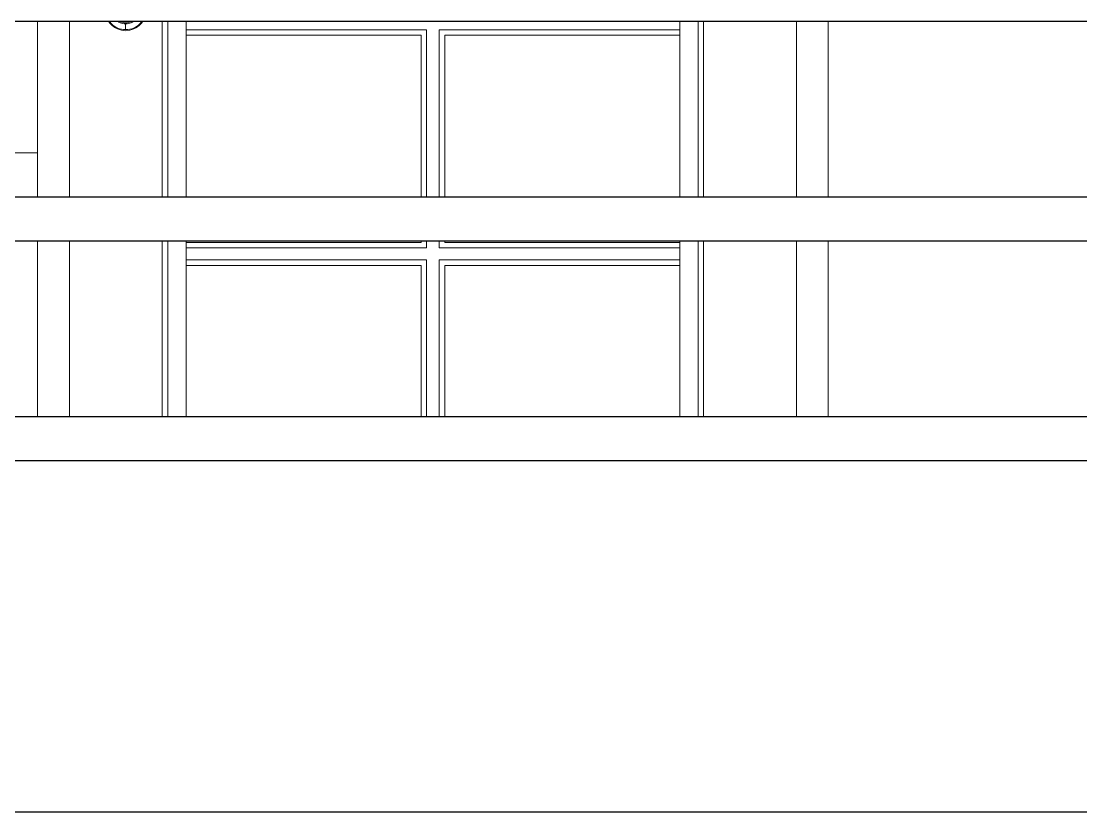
# Model space of a CAD drawing. Header units: inches. Extents: x -5096374 to -5070857, y -3259973 to -3243900.
# Drawn here: x -5072345.47 to -5072297.22, y -3259178.1 to -3259142.1 of the extents above; entities that cross this region are included whole.
import ezdxf

# ---------------------------------------------------------------- set-up
doc = ezdxf.new("R2010")
doc.units = ezdxf.units.IN
doc.header["$LTSCALE"] = 2
doc.header["$MEASUREMENT"] = 0
doc.layers.get('0').update_dxf_attribs({"linetype": 'CONTINUOUS'})
doc.layers.add('window', color=4, linetype='CONTINUOUS', lineweight=13)

msp = doc.modelspace()

# ---------------------------------------------------------------- linework, layer by layer
at = {"ltscale": 0.5}
for p, q in [((-5072498.635, -3259142.096), (-5072073.957, -3259142.096)), ((-5072498.635, -3259150.096), (-5072073.957, -3259150.096)), ((-5072498.635, -3259152.096), (-5072073.957, -3259152.096)), ((-5072498.635, -3259160.096), (-5072073.957, -3259160.096)), ((-5072498.635, -3259162.096), (-5072073.957, -3259162.096)), ((-5072503.54, -3259178.096), (-5072068.957, -3259178.096))]:
    msp.add_line(p, q, dxfattribs=at)
at = {"layer": 'window'}
for p, q in [((-5072344.715, -3259142.096), (-5072344.715, -3259150.096)), ((-5072343.269, -3259142.096), (-5072343.269, -3259150.096)), ((-5072341.493, -3259142.096), (-5072341.457, -3259142.151)), ((-5072341.457, -3259142.151), (-5072341.396, -3259142.224)), ((-5072341.445, -3259142.096), (-5072341.424, -3259142.128)), ((-5072341.424, -3259142.128), (-5072341.366, -3259142.198)), ((-5072341.366, -3259142.198), (-5072341.301, -3259142.261)), ((-5072341.077, -3259142.096), (-5072341.068, -3259142.103)), ((-5072341.068, -3259142.103), (-5072341.015, -3259142.136)), ((-5072341.015, -3259142.136), (-5072340.958, -3259142.164)), ((-5072340.994, -3259142.1), (-5072340.999, -3259142.096)), ((-5072340.941, -3259142.126), (-5072340.994, -3259142.1)), ((-5072340.958, -3259142.164), (-5072340.899, -3259142.186)), ((-5072340.886, -3259142.146), (-5072340.941, -3259142.126)), ((-5072340.899, -3259142.186), (-5072340.838, -3259142.201)), ((-5072340.829, -3259142.16), (-5072340.886, -3259142.146)), ((-5072340.838, -3259142.201), (-5072340.775, -3259142.21)), ((-5072340.771, -3259142.169), (-5072340.829, -3259142.16)), ((-5072340.775, -3259142.21), (-5072340.708, -3259142.213)), ((-5072340.708, -3259142.171), (-5072340.771, -3259142.169)), ((-5072340.645, -3259142.169), (-5072340.708, -3259142.171)), ((-5072340.708, -3259142.213), (-5072340.641, -3259142.21)), ((-5072340.708, -3259142.478), (-5072340.708, -3259142.213)), ((-5072340.587, -3259142.16), (-5072340.645, -3259142.169)), ((-5072340.641, -3259142.21), (-5072340.579, -3259142.201)), ((-5072340.53, -3259142.146), (-5072340.587, -3259142.16)), ((-5072340.579, -3259142.201), (-5072340.517, -3259142.186)), ((-5072340.475, -3259142.126), (-5072340.53, -3259142.146)), ((-5072340.517, -3259142.186), (-5072340.458, -3259142.164)), ((-5072340.423, -3259142.1), (-5072340.475, -3259142.126)), ((-5072340.458, -3259142.164), (-5072340.401, -3259142.136)), ((-5072340.417, -3259142.096), (-5072340.423, -3259142.1)), ((-5072340.401, -3259142.136), (-5072340.348, -3259142.103)), ((-5072340.348, -3259142.103), (-5072340.34, -3259142.096)), ((-5072340.115, -3259142.261), (-5072340.05, -3259142.198)), ((-5072340.05, -3259142.198), (-5072339.992, -3259142.128)), ((-5072340.02, -3259142.224), (-5072339.959, -3259142.151)), ((-5072339.992, -3259142.128), (-5072339.971, -3259142.096)), ((-5072339.959, -3259142.151), (-5072339.923, -3259142.096)), ((-5072339.039, -3259142.096), (-5072339.039, -3259150.096)), ((-5072338.787, -3259150.096), (-5072338.787, -3259142.096)), ((-5072337.959, -3259150.096), (-5072337.959, -3259142.096)), ((-5072315.471, -3259150.096), (-5072315.471, -3259142.096)), ((-5072314.643, -3259142.096), (-5072314.643, -3259150.096)), ((-5072314.391, -3259150.096), (-5072314.391, -3259142.096)), ((-5072310.161, -3259150.096), (-5072310.161, -3259142.096)), ((-5072308.715, -3259150.096), (-5072308.715, -3259142.096)), ((-5072341.396, -3259142.224), (-5072341.328, -3259142.29)), ((-5072341.328, -3259142.29), (-5072341.253, -3259142.35)), ((-5072341.301, -3259142.261), (-5072341.229, -3259142.318)), ((-5072341.253, -3259142.35), (-5072341.171, -3259142.401)), ((-5072341.229, -3259142.318), (-5072341.151, -3259142.366)), ((-5072341.171, -3259142.401), (-5072341.085, -3259142.443)), ((-5072341.151, -3259142.366), (-5072341.069, -3259142.407)), ((-5072341.085, -3259142.443), (-5072340.994, -3259142.476)), ((-5072341.069, -3259142.407), (-5072340.982, -3259142.439)), ((-5072340.994, -3259142.476), (-5072340.901, -3259142.5)), ((-5072340.982, -3259142.439), (-5072340.893, -3259142.461)), ((-5072340.901, -3259142.5), (-5072340.708, -3259142.528)), ((-5072340.893, -3259142.461), (-5072340.801, -3259142.475)), ((-5072340.801, -3259142.475), (-5072340.708, -3259142.478)), ((-5072340.708, -3259142.478), (-5072340.615, -3259142.475)), ((-5072340.708, -3259142.528), (-5072340.516, -3259142.5)), ((-5072340.615, -3259142.475), (-5072340.524, -3259142.461)), ((-5072340.524, -3259142.461), (-5072340.434, -3259142.439)), ((-5072340.516, -3259142.5), (-5072340.422, -3259142.476)), ((-5072340.434, -3259142.439), (-5072340.348, -3259142.407)), ((-5072340.422, -3259142.476), (-5072340.331, -3259142.443)), ((-5072340.348, -3259142.407), (-5072340.265, -3259142.366)), ((-5072340.331, -3259142.443), (-5072340.245, -3259142.401)), ((-5072340.265, -3259142.366), (-5072340.187, -3259142.318)), ((-5072340.245, -3259142.401), (-5072340.164, -3259142.35)), ((-5072340.187, -3259142.318), (-5072340.115, -3259142.261)), ((-5072340.164, -3259142.35), (-5072340.088, -3259142.29)), ((-5072340.088, -3259142.29), (-5072340.02, -3259142.224)), ((-5072337.959, -3259142.492), (-5072327.003, -3259142.492)), ((-5072327.003, -3259142.492), (-5072327.003, -3259150.096)), ((-5072326.427, -3259150.096), (-5072326.427, -3259142.492)), ((-5072326.427, -3259142.492), (-5072315.471, -3259142.492)), ((-5072337.959, -3259142.737), (-5072327.255, -3259142.737)), ((-5072327.255, -3259142.737), (-5072327.255, -3259150.096)), ((-5072326.175, -3259142.737), (-5072326.175, -3259150.096)), ((-5072326.175, -3259142.737), (-5072315.471, -3259142.737)), ((-5072398.715, -3259148.096), (-5072344.715, -3259148.096)), ((-5072344.715, -3259152.096), (-5072344.715, -3259160.096)), ((-5072343.269, -3259152.096), (-5072343.269, -3259160.096)), ((-5072339.039, -3259152.096), (-5072339.039, -3259160.096)), ((-5072338.787, -3259160.096), (-5072338.787, -3259152.096)), ((-5072337.959, -3259160.096), (-5072337.959, -3259152.096)), ((-5072337.959, -3259152.166), (-5072327.255, -3259152.166)), ((-5072327.255, -3259152.096), (-5072327.255, -3259152.166)), ((-5072327.003, -3259152.096), (-5072327.003, -3259152.41)), ((-5072326.427, -3259152.41), (-5072326.427, -3259152.096)), ((-5072326.175, -3259152.096), (-5072326.175, -3259152.166)), ((-5072326.175, -3259152.166), (-5072315.471, -3259152.166)), ((-5072315.471, -3259160.096), (-5072315.471, -3259152.096)), ((-5072314.643, -3259152.096), (-5072314.643, -3259160.096)), ((-5072314.391, -3259160.096), (-5072314.391, -3259152.096)), ((-5072310.161, -3259160.096), (-5072310.161, -3259152.096)), ((-5072308.715, -3259160.096), (-5072308.715, -3259152.096)), ((-5072327.003, -3259152.41), (-5072337.959, -3259152.41)), ((-5072315.471, -3259152.41), (-5072326.427, -3259152.41)), ((-5072337.959, -3259152.969), (-5072327.003, -3259152.969)), ((-5072337.959, -3259153.214), (-5072327.255, -3259153.214)), ((-5072327.255, -3259153.214), (-5072327.255, -3259160.096)), ((-5072327.003, -3259152.969), (-5072327.003, -3259160.096)), ((-5072326.427, -3259160.096), (-5072326.427, -3259152.969)), ((-5072326.427, -3259152.969), (-5072315.471, -3259152.969)), ((-5072326.175, -3259153.214), (-5072326.175, -3259160.096)), ((-5072326.175, -3259153.214), (-5072315.471, -3259153.214))]:
    msp.add_line(p, q, dxfattribs=at)

doc.saveas('drawing.dxf')
